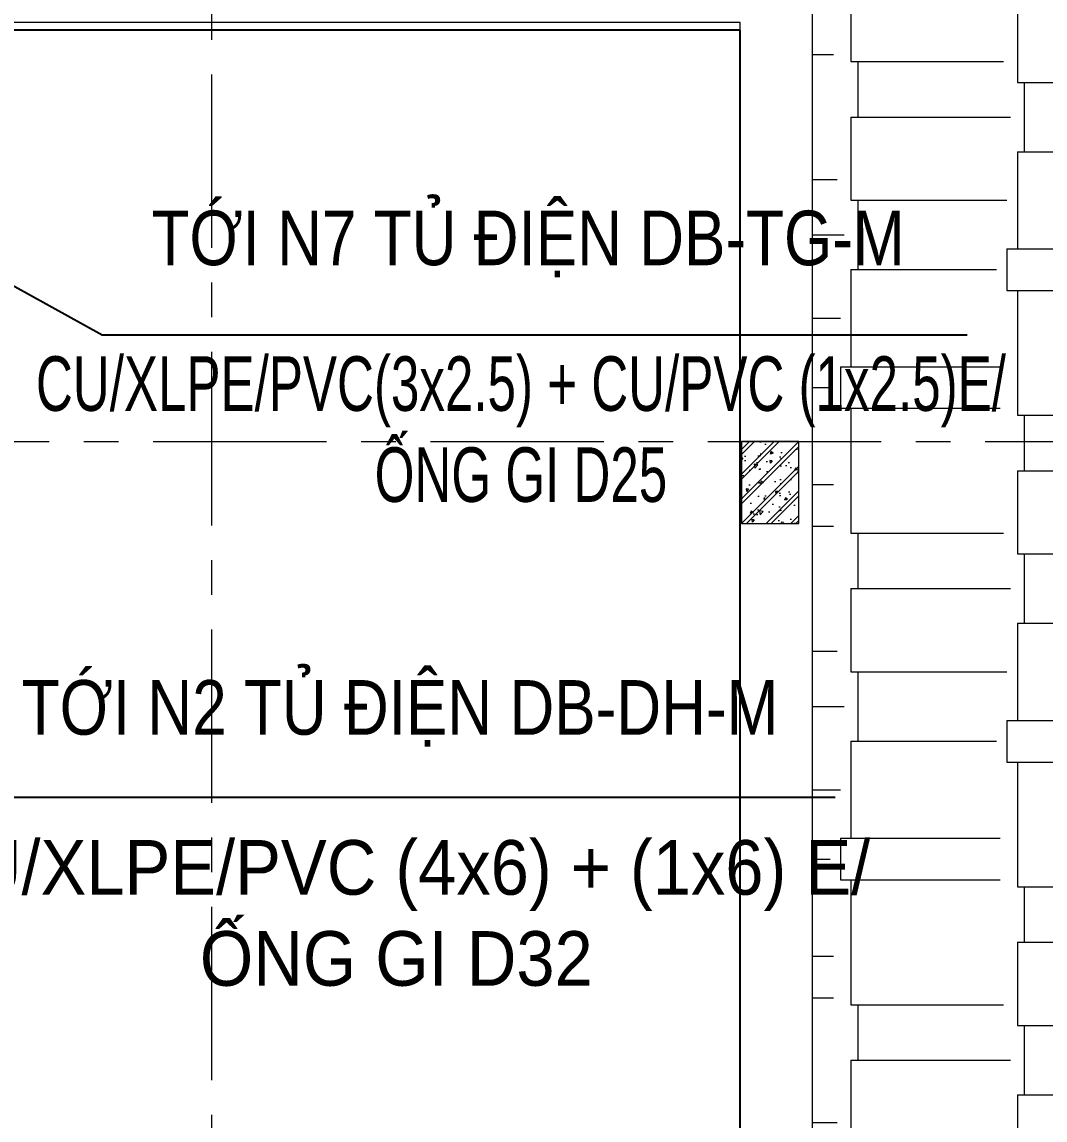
# Model space of a CAD drawing. Header units: millimetres. Extents: x -343543 to 400519, y -115663 to 104219.
# Drawn here: x 34204 to 37952, y -37785 to -33763 of the extents above; entities that cross this region are included whole.
import ezdxf
from ezdxf.xclip import XClip

# ---------------------------------------------------------------- set-up
doc = ezdxf.new("R2010")
doc.units = ezdxf.units.MM
doc.header["$XCLIPFRAME"] = 0
doc.linetypes.add('XREF MAT BANG TUONG XAY$0$CENTER', pattern=[50.8, 31.75, -6.35, 6.35, -6.35])
doc.layers.get('0').update_dxf_attribs({"color": 231, "lineweight": 0})
for name, color, linetype, lineweight in [('A-SYMBOLS', 10, 'Continuous', 13), ('SME-E-COND-POW', 131, 'Continuous', 18), ('SME-E-POW-TEXT', 133, 'Continuous', 18), ('XREF MAT BANG TUONG XAY$0$01.Xref _MB T2-Mai$0$$0$A-FNSH', 8, 'Continuous', 9), ('XREF MAT BANG TUONG XAY$0$01.Xref _MB T2-Mai$0$$0$A-PATT', 8, 'Continuous', 9), ('XREF MAT BANG TUONG XAY$0$A-FINE', 8, 'Continuous', 25), ('XREF MAT BANG TUONG XAY$0$A-GRID', 8, 'XREF MAT BANG TUONG XAY$0$CENTER', 15), ('XREF MAT BANG TUONG XAY$0$xref_IKIGAI_Cot$0$A-FNSH', 8, 'Continuous', 9), ('XREF MAT BANG TUONG XAY$0$xref_IKIGAI_Cot$0$A-PATT', 8, 'Continuous', 5)]:
    doc.layers.add(name, color=color, linetype=linetype, lineweight=lineweight)
doc.styles.add('SM-DIMTEXT', font='SME.shx', dxfattribs={"width": 0.7})
doc.styles.add('SME-TEXT', font='sme.shx', dxfattribs={"width": 0.7})
doc.dimstyles.new('SDIM-100', dxfattribs={"dimscale": 100, "dimtxt": 2, "dimasz": 0.6, "dimexe": 0.6, "dimexo": 0.2, "dimgap": 0.5, "dimtad": 1, "dimdec": 0, "dimzin": 12, "dimtxsty": 'SM-DIMTEXT', "dimblk": 'ARCHTICK', "dimblk1": 'ARCHTICK', "dimblk2": 'ARCHTICK', "dimcen": 0.12, "dimdle": 0.6, "dimclrd": 7, "dimclre": 8, "dimadec": 0, "dimazin": 3, "dimtfac": 2, "dimtix": 1, "dimtmove": 1, "dimatfit": 3, "dimfxl": 1, "dimtzin": 0, "dimarcsym": 1})

# ---------------------------------------------------------------- blocks, each defined once
blk = doc.blocks.new('XREF MAT BANG TUONG XAY$0$xref_IKIGAI_Cot')
at = {"layer": 'XREF MAT BANG TUONG XAY$0$xref_IKIGAI_Cot$0$A-PATT'}
h = blk.add_hatch(dxfattribs=at)
h.set_pattern_fill('BT-01', color=8, scale=15, angle=-179.9999, pattern_type=2)
h.set_pattern_definition([(230, (37060, -35380), (-107.59, 9.413), [11.25, -123.75]), (175, (37060, -35380), (20.813, -112.83), [9, -99]), (280.45, (37051.04, -35379.22), (-86.776, -103.416), [9.56, -105.17]), (226.184, (37060, -35410), (-160.086, 24.83), [16.875, -185.625]), (276.636, (37046.66, -35407.93), (-140.2, -146.12), [14.34, -157.757]), (171.184, (37060, -35410), (-140.2, -146.12), [13.5, -148.5]), (201, (37045, -35402.5), (-89.536, 60.393), [11.25, -123.75]), (146, (37045, -35402.5), (-36.497, -108.773), [9, -99]), (251.45, (37037.54, -35397.47), (-126.033, -48.38), [9.56, -105.17]), (217.5, (37060, -35380), (-1.824, -49.934), [0, -97.8, 0, -100.5, 0, -99.375]), (187.5, (37060, -35380), (-39.46, -59.162), [0, -57.3, 0, -95.55, 0, -37.875]), (147.5, (37093.45, -35380), (-80.0734, 3.383), [0, -37.5, 0, -117, 0, -155.25]), (137.5, (37108.45, -35380), (-87.478, -15.016), [0, -48.75, 0, -77.7, 0, -110.25]), (225, (37060, -35380), (45.078, -45.078), []), (225, (37060, -35398.375), (45.078, -45.078), [])])
h.paths.add_polyline_path([(37050, -35300), (36840, -35300), (36840, -35600), (37050, -35600)])
at = {"layer": 'XREF MAT BANG TUONG XAY$0$A-GRID', "color": 8, "ltscale": 20}
for points in [[(34900, -53895), (34900, -27075.6)], [(-2907.5, -35300), (42750, -35300)]]:
    blk.add_lwpolyline(points, dxfattribs=at)
at = {"layer": 'XREF MAT BANG TUONG XAY$0$xref_IKIGAI_Cot$0$A-FNSH', "color": 8}
blk.add_lwpolyline([(37050, -35300), (36840, -35300), (36840, -35600), (37050, -35600)], close=True, dxfattribs=at)
blk = doc.blocks.new('01.Xref _MB T1')
at = {"layer": 'XREF MAT BANG TUONG XAY$0$01.Xref _MB T2-Mai$0$$0$A-PATT'}
h = blk.add_hatch(dxfattribs=at)
h.set_pattern_fill('AR-RSHKE', color=8, scale=2, angle=270)
h.set_pattern_definition([(270, (-73097.26, 1e-05), (609.6, -1295.4), [304.8, -254, 355.6, -152.4, 457.2, -203.2]), (270, (-73071.86, -304.8), (609.6, -1295.4), [254, -965.2, 203.2, -304.8]), (270, (-73135.36, -914.4), (609.6, -1295.4), [152.4, -1574.8]), (0, (-73097.26, 1e-05), (609.6, 431.8), [584.2, -1854.2]), (0, (-73097.26, -304.8), (609.6, 431.8), [571.5, -1866.9]), (0, (-73097.26, -558.8), (609.6, 431.8), [533.4, -1905]), (0, (-73135.36, -914.4), (609.6, 431.8), [584.2, -1854.2]), (0, (-73135.36, -1066.8), (609.6, 431.8), [584.2, -1854.2]), (0, (-73097.26, -1524), (609.6, 431.8), [558.8, -1879.6])])
h.paths.add_polyline_path([(37100.01098, -33655.55967), (41150.01064, -29605.56421), (41150.01064, -47994.42952), (37100.01098, -43944.43406)])
at = {"layer": 'XREF MAT BANG TUONG XAY$0$01.Xref _MB T2-Mai$0$$0$A-FNSH', "color": 8}
blk.add_lwpolyline([(37100.01098, -33655.55967), (41150.01064, -29605.56421), (41150.01064, -47994.42952), (37100.01098, -43944.43406)], close=True, dxfattribs=at)
for points in [[(31604.98415, -44099.99766), (37100.00313, -44099.99753), (37100.01098, -33499.9962), (31490.01171, -33499.9962)], [(31604.98415, -43834.99766), (36835.00313, -43834.99753), (36835.01098, -33764.9962), (31490.01171, -33764.9962)]]:
    blk.add_lwpolyline(points, dxfattribs=at)
at = {"layer": 'XREF MAT BANG TUONG XAY$0$A-FINE', "color": 8}
blk.add_lwpolyline([(36835.01095, -33793.63705), (31604.99214, -33793.63705), (31604.98423, -43834.99759), (36835.00304, -43834.99759)], close=True, dxfattribs=at)
at = {"color": 8}
ref = blk.add_blockref('XREF MAT BANG TUONG XAY$0$xref_IKIGAI_Cot', (-0.00927, -0.00001), dxfattribs=at)
XClip(ref).set_block_clipping_path([(-5181.1494167775, -58156.1251844964), (44638.3275875031, -24933.2650512661)])
blk = doc.blocks.new('_ArchTick')
at = {"color": 0, "linetype": 'ByBlock', "const_width": 0.15}
blk.add_lwpolyline([(-0.5, -0.5), (0.5, 0.5)], dxfattribs=at)

msp = doc.modelspace()

# ---------------------------------------------------------------- block references
at = {"layer": 'A-SYMBOLS'}
msp.add_blockref('01.Xref _MB T1', (0, 0), dxfattribs=at)

# ---------------------------------------------------------------- next in the draw order: texts
at = {"layer": 'SME-E-POW-TEXT', "char_height": 200, "width": 3837.667, "attachment_point": 2, "style": 'SME-TEXT'}
for s, insert in [('{\\W0.85;TỚI N7 TỦ ĐIỆN DB-TG-M}', (36058.3, -34454.3, 0)), ('CU/XLPE/PVC(3x2.5) + CU/PVC (1x2.5)E/ ỐNG GI D25', (36032.1, -34987.8)), ('{\\W0.85;TỚI N2 TỦ ĐIỆN DB-DH-M}', (35589.3, -36173.8, 0)), ('{\\fArial|b0|i0|c0|p34;\\W0.9;\\C1;CU/XLPE/PVC (4x6) + (1x6) E/ ỐNG GI D32}', (35575.6, -36759.8))]:
    msp.add_mtext(s, dxfattribs=dict(at, insert=insert))

# ---------------------------------------------------------------- next in the draw order: leaders
at = {"layer": 'SME-E-COND-POW', "color": 3, "linetype": 'Continuous', "ltscale": 1000}
for points in [[(33582.4, -34402.4, 0), (34498.5, -34909.8, 0), (37666.2, -34909.8, 0)], [(33078.4, -35447.5, 0), (33949.8, -36602.7, 0), (37183.6, -36602.7, 0)]]:
    msp.add_leader(points, dimstyle='SDIM-100', override={"dimgap": 0.5, "dimtad": 0}, dxfattribs=at)

doc.saveas('drawing.dxf')
